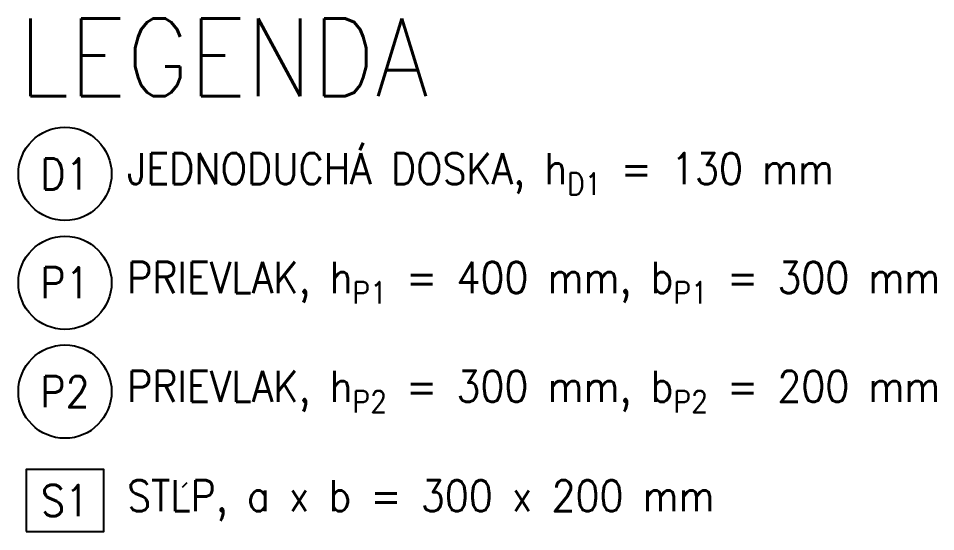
# Model space of a CAD drawing. Header units: millimetres. Extents: x 12191 to 26296, y 7885 to 15101.
# Drawn here: x 23345 to 26296, y 10331 to 11981 of the extents above; entities that cross this region are included whole.
import ezdxf

# ---------------------------------------------------------------- set-up
doc = ezdxf.new("R2010")
doc.units = ezdxf.units.MM
doc.header["$LTSCALE"] = 25
doc.header["$MEASUREMENT"] = 0
doc.layers.add('0.25', color=7, linetype='Continuous', lineweight=25)
doc.layers.add('0.6', color=10, linetype='Continuous', lineweight=60)
doc.styles.add('MyTextStyle', font='romans.shx', dxfattribs={"width": 0.9})

msp = doc.modelspace()

# ---------------------------------------------------------------- linework, layer by layer
at = {"layer": '0.25', "linetype": 'Continuous'}
msp.add_line((23873.5, 10474), (23888.5, 10488.9), dxfattribs=at)
msp.add_lwpolyline([(23370.2, 10331), (23620.2, 10331), (23620.2, 10531), (23370.2, 10531)], close=True, dxfattribs=at)
for centre in [(23495.2, 11481), (23495.2, 11131), (23495.2, 10781)]:
    msp.add_circle(centre, 150, dxfattribs=at)

# ---------------------------------------------------------------- texts
at = {"layer": '0.25', "linetype": 'Continuous', "char_height": 100, "style": 'MyTextStyle'}
for s, width, insert, attachment_point in [('\\A1;{\\Fromans|c238;JEDNODUCHÁ DOSKA, h\\H0.7x;\\S^ D1;\\H1.42857x; = 130 mm}', 2686.816, (23695.2, 11481), 4), ('{\\Fromans|c238;D1}', 150, (23495.2, 11481), 5), ('\\A1;{\\Fromans|c238;PRIEVLAK, h\\H0.7x;\\S^ P1;\\H1.42857x; = 400 mm, b\\H0.7x;\\S^ P1;\\H1.42857x; = 300 mm}', 3171.971, (23695.2, 11131), 4), ('{\\Fromans|c238;P1}', 150, (23495.2, 11131), 5), ('\\A1;{\\Fromans|c238;PRIEVLAK, h\\H0.7x;\\S^ P2;\\H1.42857x; = 300 mm, b\\H0.7x;\\S^ P2;\\H1.42857x; = 200 mm}', 3171.971, (23695.2, 10781), 4), ('{\\Fromans|c238;P2}', 150, (23495.2, 10781), 5), ('{\\Fromans|c238;S1}', 150, (23495.2, 10431), 5), ('\\A1;{\\Fromans|c238;STLP, a x b = 300 x 200 mm}', 3171.971, (23695.2, 10431), 4)]:
    msp.add_mtext_dynamic_manual_height_columns(s, width=width, gutter_width=500, heights=[0], dxfattribs=dict(at, insert=insert, attachment_point=attachment_point))
at = {"layer": '0.6', "linetype": 'Continuous', "insert": (23345.2, 11731), "char_height": 250, "attachment_point": 7, "style": 'MyTextStyle'}
msp.add_mtext_dynamic_manual_height_columns('{\\Fromans|c238;LEGENDA}', width=583.792, gutter_width=500, heights=[0], dxfattribs=at)

doc.saveas('drawing.dxf')
